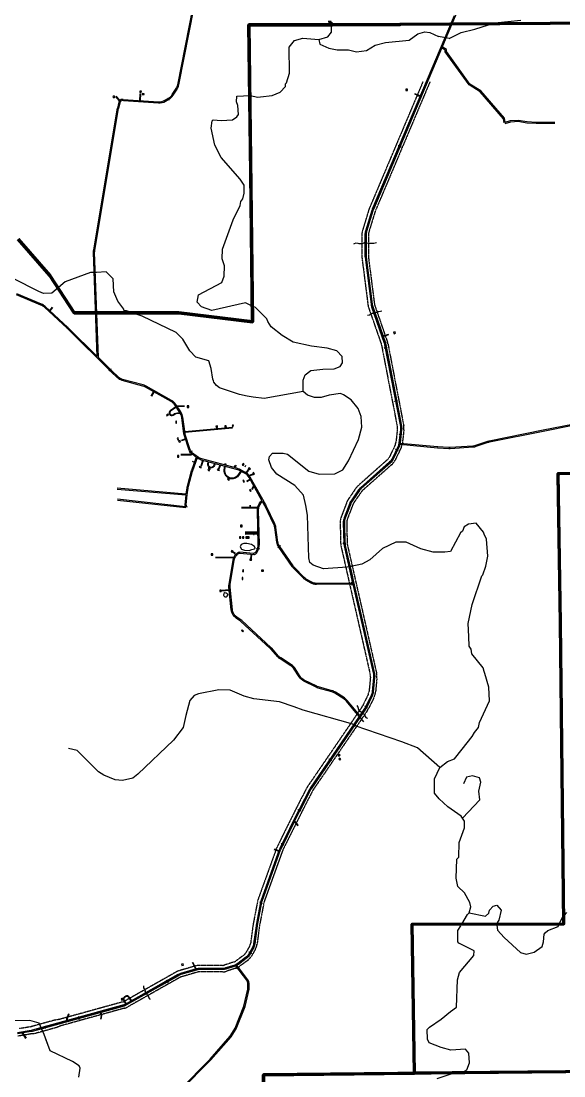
# Model space of a CAD drawing. Header units: inches. Extents: x 2666812 to 2767151, y 580083 to 705712.
# Drawn here: x 2705730 to 2715299, y 634287 to 652894 of the extents above; entities that cross this region are included whole.
import ezdxf

# ---------------------------------------------------------------- set-up
doc = ezdxf.new("R2010")
doc.units = ezdxf.units.IN
doc.header["$MEASUREMENT"] = 0
doc.linetypes.add('PHANTOM', pattern=[2.5, 1.25, -0.25, 0.25, -0.25, 0.25, -0.25])
for name, color, linetype in [('BND-MCD', 42, 'Continuous'), ('HY-SHORE', 5, 'Continuous'), ('PLD-LANDBASE', 252, 'Continuous'), ('PLD-PAR', 1, 'Continuous')]:
    doc.layers.add(name, color=color, linetype=linetype)
doc.layers.add('PLD-REMOTE-BOUNDARY', color=40, linetype='Continuous', lineweight=80)

# ---------------------------------------------------------------- blocks, each defined once
blk = doc.blocks.new('CULVERT-LONG-PT1')
for p, q in [((-12, 7), (0, 0)), ((0, 0), (-12, -7))]:
    blk.add_line(p, q)
blk = doc.blocks.new('CULVERT-LONG-PT2')
for p, q in [((12, 7), (0, 0)), ((0, 0), (12, -7))]:
    blk.add_line(p, q)
blk = doc.blocks.new('DWELLING2')
blk.add_lwpolyline([(28, -26), (28, 26), (-23, 26), (-23, -26)], close=True)
blk = doc.blocks.new('HOUSETRL')
blk.add_lwpolyline([(-34, -15), (34, -15), (34, 15), (-34, 15)], close=True)
blk = doc.blocks.new('CULVERT')
for p, q in [((-52, 7), (-41, 0)), ((-41, 0), (-52, -7)), ((-41, 0), (41, 0)), ((52, 7), (41, 0)), ((41, 0), (52, -7))]:
    blk.add_line(p, q)
blk = doc.blocks.new('BRIDGE-LONG-PT1')
for p, q in [((0, 0), (-7, 4)), ((0, -20), (-7, -24))]:
    blk.add_line(p, q)
blk.add_lwpolyline([(0, 0), (0, -20)])
blk = doc.blocks.new('BRIDGE-LONG-PT2')
for p, q in [((0, 0), (7, 4)), ((0, -20), (7, -24))]:
    blk.add_line(p, q)
blk.add_lwpolyline([(0, 0), (0, -20)])
blk = doc.blocks.new('DRWAYCULVERT')
for p, q in [((-13, 2), (-10, 0)), ((-10, 0), (-13, -2)), ((-10, 0), (10, 0)), ((13, 2), (10, 0)), ((10, 0), (13, -2))]:
    blk.add_line(p, q)

msp = doc.modelspace()

# ---------------------------------------------------------------- linework, layer by layer
at = {"layer": 'BND-MCD'}
msp.add_lwpolyline([(2713375, 652985), (2711932, 649572, 0.025712), (2711924, 649551), (2711811, 649183, 0.07443), (2711802, 649121), (2711802, 648756, 0.031636), (2711804, 648730), (2711910, 647899, 0.051891), (2711919, 647857), (2712142, 647215, -0.036016), (2712149, 647188), (2712427, 645745, -0.076237), (2712429, 645687), (2712402, 645452, -0.082708), (2712385, 645392), (2712279, 645170, -0.100629), (2712233, 645110), (2711720, 644655, 0.060266), (2711687, 644618), (2711556, 644428, 0.059842), (2711533, 644384), (2711434, 644127, 0.097731), (2711420, 644047), (2711429, 643682, 0.05001), (2711434, 643640), (2711949, 641375, -0.079964), (2711953, 641315), (2711929, 641060, -0.08947), (2711911, 640995), (2711809, 640787, -0.036773), (2711795, 640763), (2710835, 639358, 0.03108), (2710822, 639335), (2710645, 638992, 0.0039), (2710644, 638989), (2710299, 638293, 0.028347), (2710290, 638271), (2709970, 637384, 0.039537), (2709961, 637352), (2709884, 636945, 0.014195), (2709882, 636933), (2709840, 636617, -0.097291), (2709817, 636547), (2709746, 636424, -0.103798), (2709694, 636366), (2709555, 636262, -0.081529), (2709500, 636234), (2709337, 636181, -0.078254), (2709279, 636172), (2708880, 636172, 0.070802), (2708822, 636164), (2708543, 636083, 0.058071), (2708498, 636064), (2707585, 635548, -0.061322), (2707542, 635530), (2705996, 635102)], format="xyb", dxfattribs=at)
for points in [[(2706135, 635017), (2706047, 635218), (2705887, 635265), (2705562, 635261)], [(2706748, 634266), (2706772, 634425), (2706755, 634466), (2706637, 634540), (2706244, 634727), (2706189, 634872), (2706135, 635017)]]:
    msp.add_lwpolyline(points, dxfattribs=at)
at = {"layer": 'HY-SHORE'}
for p, q in [((2714080, 652866), (2714538, 652913)), ((2711178, 652874), (2711178, 652899)), ((2711203, 652849), (2711178, 652874)), ((2711205, 652699), (2711203, 652849)), ((2713490, 652692), (2713731, 652753)), ((2713731, 652753), (2714080, 652866)), ((2710458, 652432), (2710548, 652550)), ((2710548, 652550), (2710698, 652594)), ((2710698, 652594), (2710981, 652572)), ((2710981, 652572), (2711139, 652615)), ((2710981, 652572), (2710999, 652489)), ((2711139, 652615), (2711205, 652699)), ((2712157, 652519), (2712574, 652557)), ((2712574, 652557), (2712722, 652667)), ((2712722, 652667), (2712847, 652702)), ((2712847, 652702), (2712936, 652694)), ((2712936, 652694), (2713090, 652620)), ((2713275, 652588), (2713090, 652620)), ((2713275, 652588), (2713490, 652692)), ((2710463, 651974), (2710458, 652432)), ((2710999, 652489), (2711158, 652415)), ((2711158, 652415), (2711300, 652384)), ((2711300, 652384), (2711500, 652386)), ((2711500, 652386), (2711642, 652354)), ((2711642, 652354), (2711817, 652373)), ((2711817, 652373), (2711974, 652467)), ((2711974, 652467), (2712157, 652519)), ((2710390, 651790), (2710407, 651807)), ((2710407, 651807), (2710463, 651974)), ((2710159, 651579), (2710300, 651639)), ((2710300, 651639), (2710391, 651740)), ((2710391, 651740), (2710390, 651790)), ((2709527, 651472), (2709535, 651571)), ((2709553, 651405), (2709527, 651472)), ((2709535, 651571), (2709768, 651583)), ((2709768, 651583), (2709902, 651551)), ((2709902, 651551), (2709950, 651556)), ((2709950, 651556), (2710159, 651579)), ((2709531, 651205), (2709563, 651247)), ((2709563, 651247), (2709553, 651405)), ((2709083, 651008), (2709098, 651133)), ((2709098, 651133), (2709114, 651150)), ((2709114, 651150), (2709256, 651143)), ((2709256, 651143), (2709456, 651154)), ((2709456, 651154), (2709531, 651205)), ((2709144, 650708), (2709083, 651008)), ((2709255, 650485), (2709144, 650708)), ((2709593, 650105), (2709255, 650485)), ((2709661, 649998), (2709593, 650105)), ((2709662, 649856), (2709661, 649998)), ((2709606, 649714), (2709639, 649756)), ((2709639, 649756), (2709662, 649856)), ((2709468, 649387), (2709590, 649639)), ((2709590, 649639), (2709606, 649714)), ((2709282, 648868), (2709468, 649387)), ((2709276, 648701), (2709282, 648868)), ((2709319, 648577), (2709276, 648701)), ((2706954, 648458), (2706505, 648294)), ((2707060, 648462), (2706954, 648458)), ((2707228, 648469), (2707060, 648462)), ((2707355, 648346), (2707228, 648469)), ((2709313, 648394), (2709319, 648577)), ((2706041, 648122), (2705588, 648351)), ((2706505, 648294), (2706274, 648092)), ((2707366, 648121), (2707355, 648346)), ((2708858, 648063), (2709272, 648285)), ((2709272, 648285), (2709313, 648394)), ((2706124, 648090), (2706041, 648122)), ((2706274, 648092), (2706124, 648090)), ((2707434, 647955), (2707366, 648121)), ((2707544, 647815), (2707434, 647955)), ((2708834, 647938), (2708858, 648063)), ((2708910, 647856), (2708834, 647938)), ((2709685, 647923), (2709095, 647791)), ((2709756, 647890), (2709685, 647923)), ((2709861, 647842), (2709756, 647890)), ((2707545, 647781), (2707544, 647815)), ((2707586, 647782), (2707545, 647781)), ((2707862, 647686), (2707586, 647782)), ((2709095, 647791), (2708910, 647856)), ((2710004, 647701), (2709861, 647842)), ((2710063, 647644), (2710004, 647701)), ((2708465, 647400), (2707862, 647686)), ((2710080, 647594), (2710063, 647644)), ((2710140, 647503), (2710080, 647594)), ((2708583, 647286), (2708465, 647400)), ((2710333, 647347), (2710140, 647503)), ((2710526, 647233), (2710333, 647347)), ((2708703, 647079), (2708583, 647286)), ((2710852, 647161), (2710526, 647233)), ((2711128, 647123), (2710852, 647161)), ((2708812, 646963), (2708703, 647079)), ((2709038, 646899), (2708812, 646963)), ((2711295, 647075), (2711128, 647123)), ((2711388, 646976), (2711295, 647075)), ((2711397, 646868), (2711388, 646976)), ((2709081, 646766), (2709038, 646899)), ((2711249, 646758), (2711356, 646801)), ((2711356, 646801), (2711397, 646868)), ((2709108, 646575), (2709081, 646766)), ((2710701, 646560), (2710741, 646652)), ((2710741, 646652), (2710840, 646728)), ((2710840, 646728), (2711048, 646756)), ((2711048, 646756), (2711249, 646758)), ((2709125, 646550), (2709108, 646575)), ((2709126, 646525), (2709125, 646550)), ((2709176, 646467), (2709126, 646525)), ((2709227, 646426), (2709176, 646467)), ((2709578, 646305), (2709227, 646426)), ((2710703, 646360), (2710701, 646560)), ((2709716, 646278), (2709578, 646305)), ((2709820, 646258), (2709716, 646278)), ((2710013, 646235), (2709820, 646258)), ((2710703, 646360), (2710013, 646235)), ((2710779, 646294), (2710703, 646360)), ((2710904, 646254), (2710779, 646294)), ((2711021, 646255), (2710904, 646254)), ((2711162, 646298), (2711021, 646255)), ((2711362, 646326), (2711162, 646298)), ((2711412, 646301), (2711362, 646326)), ((2711547, 646211), (2711412, 646301)), ((2711674, 646062), (2711547, 646211)), ((2711725, 645921), (2711674, 646062)), ((2711735, 645730), (2711725, 645921)), ((2711680, 645513), (2711735, 645730)), ((2711501, 645135), (2711680, 645513)), ((2710100, 645152), (2710108, 645211)), ((2710143, 645020), (2710100, 645152)), ((2710108, 645211), (2710165, 645270)), ((2710165, 645270), (2710349, 645272)), ((2710349, 645272), (2710424, 645256)), ((2710424, 645256), (2710803, 644952)), ((2711402, 644976), (2711501, 645135)), ((2710236, 644904), (2710143, 645020)), ((2710803, 644952), (2710987, 644904)), ((2710987, 644904), (2711262, 644907)), ((2711262, 644907), (2711402, 644976)), ((2710556, 644699), (2710236, 644904)), ((2710707, 644534), (2710556, 644699)), ((2710751, 644351), (2710707, 644534)), ((2710778, 644176), (2710751, 644351)), ((2710804, 643427), (2710778, 644176)), ((2713617, 644017), (2713543, 643974)), ((2713750, 644035), (2713617, 644017)), ((2713885, 643878), (2713750, 644035)), ((2713477, 643865), (2713298, 643538)), ((2713510, 643899), (2713477, 643865)), ((2713543, 643974), (2713510, 643899)), ((2713894, 643845), (2713885, 643878)), ((2713937, 643754), (2713894, 643845)), ((2712334, 643703), (2712102, 643592)), ((2712518, 643705), (2712334, 643703)), ((2712778, 643583), (2712518, 643705)), ((2713957, 643454), (2713937, 643754)), ((2710821, 643343), (2710804, 643427)), ((2712102, 643592), (2711879, 643389)), ((2712995, 643527), (2712778, 643583)), ((2713200, 643528), (2712995, 643527)), ((2713298, 643538), (2713200, 643528)), ((2713926, 643279), (2713957, 643454)), ((2710880, 643294), (2710821, 643343)), ((2711064, 643229), (2710880, 643294)), ((2711481, 643260), (2711064, 643229)), ((2711509, 643265), (2711481, 643260)), ((2711542, 643272), (2711529, 643269)), ((2711739, 643312), (2711542, 643272)), ((2711879, 643389), (2711739, 643312)), ((2713870, 643128), (2713926, 643279)), ((2713685, 642601), (2713853, 643111)), ((2713853, 643111), (2713870, 643128)), ((2713614, 642266), (2713685, 642601)), ((2713622, 642038), (2713614, 642266)), ((2713627, 641866), (2713622, 642038)), ((2713662, 641817), (2713627, 641866)), ((2713679, 641734), (2713662, 641817)), ((2713874, 641486), (2713679, 641734)), ((2713891, 641420), (2713874, 641486)), ((2713908, 641387), (2713891, 641420)), ((2713978, 641146), (2713908, 641387)), ((2708856, 641029), (2708781, 640995)), ((2709214, 641100), (2708856, 641029)), ((2709414, 641094), (2709214, 641100)), ((2709665, 640988), (2709414, 641094)), ((2713989, 640904), (2713978, 641146)), ((2708707, 640910), (2708635, 640643)), ((2708781, 640995), (2708707, 640910)), ((2709832, 640940), (2709665, 640988)), ((2710283, 640887), (2709832, 640940)), ((2710544, 640796), (2710283, 640887)), ((2713811, 640519), (2713989, 640904)), ((2708635, 640643), (2708587, 640434)), ((2710701, 640741), (2710544, 640796)), ((2711580, 640492), (2710701, 640741)), ((2712442, 640178), (2711621, 640465)), ((2713795, 640435), (2713811, 640519)), ((2708587, 640434), (2708415, 640207)), ((2713508, 640048), (2713681, 640275)), ((2713681, 640275), (2713722, 640342)), ((2713722, 640342), (2713795, 640435)), ((2708415, 640207), (2707789, 639608)), ((2712718, 640073), (2712442, 640178)), ((2713114, 639728), (2712718, 640073)), ((2706717, 640029), (2706566, 640060)), ((2707096, 639650), (2706717, 640029)), ((2713368, 639880), (2713508, 640048)), ((2713016, 639526), (2713114, 639728)), ((2713114, 639728), (2713245, 639836)), ((2713245, 639836), (2713368, 639880)), ((2707189, 639593), (2707096, 639650)), ((2707390, 639512), (2707189, 639593)), ((2707515, 639497), (2707390, 639512)), ((2707698, 639541), (2707515, 639497)), ((2707789, 639608), (2707698, 639541)), ((2713019, 639277), (2713016, 639526)), ((2713582, 639558), (2713528, 639438)), ((2713690, 639578), (2713582, 639558)), ((2713811, 639544), (2713690, 639578)), ((2713835, 639468), (2713811, 639544)), ((2713802, 639307), (2713835, 639468)), ((2713100, 639175), (2713019, 639277)), ((2713254, 639035), (2713100, 639175)), ((2713510, 638835), (2713819, 639157)), ((2713819, 639157), (2713802, 639307)), ((2713489, 638866), (2713254, 639035)), ((2713510, 638835), (2713489, 638866)), ((2713548, 638778), (2713510, 638835)), ((2713550, 638661), (2713548, 638778)), ((2713453, 638402), (2713550, 638661)), ((2713448, 638143), (2713453, 638402)), ((2713402, 637776), (2713414, 638109)), ((2713414, 638109), (2713448, 638143)), ((2713430, 637626), (2713402, 637776)), ((2713547, 637519), (2713430, 637626)), ((2713641, 637346), (2713547, 637519)), ((2713659, 637271), (2713641, 637346)), ((2713985, 637208), (2714050, 637284)), ((2714050, 637284), (2714117, 637301)), ((2714117, 637301), (2714193, 637211)), ((2713500, 636965), (2713602, 637137)), ((2713602, 637137), (2713627, 637162)), ((2713627, 637162), (2713659, 637271)), ((2713627, 637162), (2713919, 637107)), ((2713919, 637107), (2713977, 637158)), ((2713977, 637158), (2713985, 637208)), ((2714193, 637211), (2714154, 637035)), ((2715270, 637074), (2715353, 637167)), ((2715270, 637074), (2715294, 637101)), ((2713430, 636851), (2713481, 636932)), ((2714154, 637035), (2714113, 636968)), ((2714113, 636968), (2714113, 636967)), ((2714116, 636949), (2714131, 636860)), ((2715015, 636854), (2715197, 636923)), ((2715015, 636854), (2715197, 636923)), ((2715197, 636923), (2715270, 637074)), ((2715197, 636923), (2715223, 636976)), ((2715220, 636970), (2715223, 636976)), ((2715223, 636976), (2715270, 637074)), ((2713432, 636651), (2713430, 636851)), ((2714131, 636860), (2714249, 636728)), ((2714249, 636728), (2714536, 636465)), ((2714249, 636728), (2714536, 636465)), ((2714942, 636653), (2714949, 636786)), ((2714942, 636653), (2714949, 636786)), ((2714949, 636786), (2714972, 636810)), ((2714949, 636786), (2714972, 636810)), ((2714972, 636810), (2715015, 636854)), ((2714972, 636810), (2715015, 636854)), ((2713450, 636626), (2713432, 636651)), ((2713719, 636496), (2713450, 636626)), ((2714778, 636468), (2714918, 636570)), ((2714778, 636468), (2714918, 636570)), ((2714918, 636570), (2714942, 636653)), ((2714918, 636570), (2714942, 636653)), ((2713457, 636109), (2713712, 636413)), ((2713712, 636413), (2713719, 636496)), ((2714536, 636465), (2714637, 636433)), ((2714536, 636465), (2714637, 636433)), ((2714637, 636433), (2714778, 636468)), ((2714637, 636433), (2714778, 636468)), ((2713405, 635500), (2713424, 635984)), ((2713424, 635984), (2713457, 636109)), ((2713138, 635290), (2713298, 635425)), ((2713298, 635425), (2713405, 635500)), ((2705887, 635265), (2705562, 635261)), ((2706047, 635218), (2705887, 635265)), ((2712931, 635146), (2713138, 635290)), ((2706083, 635137), (2706047, 635218)), ((2706135, 635017), (2706091, 635118)), ((2712890, 635104), (2712931, 635146)), ((2712892, 634937), (2712890, 635104)), ((2706243, 634727), (2706135, 635017)), ((2712926, 634870), (2712892, 634937)), ((2713136, 634790), (2712926, 634870)), ((2706637, 634540), (2706243, 634727)), ((2713306, 634742), (2713136, 634790)), ((2713566, 634760), (2713306, 634742)), ((2713625, 634686), (2713566, 634760)), ((2713636, 634520), (2713625, 634686)), ((2706755, 634466), (2706637, 634540)), ((2713587, 634394), (2713636, 634520)), ((2706749, 634266), (2706772, 634425)), ((2706772, 634425), (2706755, 634466)), ((2713067, 634239), (2713311, 634324)), ((2713311, 634324), (2713546, 634369)), ((2713546, 634369), (2713587, 634394))]:
    msp.add_line(p, q, dxfattribs=at)
for points in [[(2711777, 648980), (2711757, 648970), (2711744, 648962), (2711718, 648963), (2711689, 648965), (2711672, 648970), (2711632, 648976), (2711602, 648963), (2711593, 648958)], [(2711827, 648979), (2711845, 648984), (2711857, 648979), (2711902, 648975), (2711946, 648976), (2711993, 648989)], [(2711936, 647738), (2711917, 647737), (2711899, 647730), (2711877, 647710), (2711870, 647708), (2711837, 647703)], [(2711978, 647753), (2711985, 647754), (2711999, 647760), (2712021, 647770), (2712039, 647774), (2712069, 647778), (2712087, 647785)], [(2709847, 643624), (2709794, 643660), (2709709, 643677), (2709656, 643677), (2709611, 643660), (2709590, 643617), (2709615, 643578), (2709669, 643561), (2709750, 643554), (2709799, 643575), (2709843, 643583), (2709856, 643595), (2709847, 643624)], [(2709361, 642793), (2709348, 642803), (2709323, 642809), (2709303, 642799), (2709301, 642766), (2709305, 642754), (2709322, 642740), (2709349, 642740), (2709366, 642750), (2709374, 642765), (2709372, 642779), (2709361, 642793)], [(2711725, 640702), (2711706, 640713), (2711696, 640720), (2711691, 640728), (2711682, 640743), (2711678, 640758), (2711676, 640768), (2711668, 640801), (2711653, 640820)], [(2711766, 640672), (2711777, 640665), (2711790, 640647), (2711791, 640640), (2711796, 640625), (2711806, 640609), (2711818, 640601), (2711837, 640595)]]:
    msp.add_lwpolyline(points, dxfattribs=at)
at = {"layer": 'PLD-LANDBASE'}
for p, q in [((2711776, 648988), (2711782, 648985)), ((2711782, 648975), (2711776, 648972)), ((2711828, 648988), (2711822, 648985)), ((2711822, 648975), (2711828, 648972)), ((2711929, 647746), (2711936, 647745)), ((2711939, 647735), (2711935, 647730)), ((2711979, 647763), (2711975, 647758)), ((2711978, 647748), (2711984, 647747)), ((2708745, 645130), (2708793, 645107)), ((2711477, 643409), (2711551, 643084)), ((2711496, 643413), (2711570, 643088)), ((2711771, 640530), (2711686, 640643)), ((2711581, 640486), (2711574, 640486)), ((2711583, 640500), (2711586, 640494)), ((2711614, 640463), (2711617, 640457)), ((2711627, 640471), (2711620, 640472)), ((2707578, 635555), (2707539, 635616)), ((2707587, 635560), (2707548, 635622)), ((2707557, 635686), (2707568, 635693)), ((2707562, 635678), (2707573, 635684)), ((2707627, 635670), (2707665, 635604)), ((2707636, 635675), (2707674, 635609)), ((2706056, 635129), (2706152, 635156)), ((2706061, 635110), (2706157, 635136))]:
    msp.add_line(p, q, dxfattribs=at)
for points in [[(2714745, 654865), (2714375, 654353, 0.025278), (2714311, 654259), (2714182, 654085, -0.049387), (2714162, 654051), (2713407, 653022, 0.058289), (2713384, 652982), (2711941, 649568, 0.025712), (2711934, 649549), (2711821, 649180, 0.07443), (2711812, 649121), (2711812, 648756, 0.031636), (2711814, 648731), (2711919, 647900, 0.051891), (2711929, 647860), (2712152, 647218, -0.036016), (2712159, 647190), (2712436, 645747, -0.076237), (2712439, 645686), (2712412, 645451, -0.000142), (2712412, 645451, -0.000142)], [(2707530, 651513), (2708153, 651471, 0.147072), (2708265, 651497), (2708326, 651532, 0.121016), (2708395, 651597), (2708463, 651703, 0.093876), (2708491, 651772), (2708765, 653143, 0.068903)], [(2707535, 651492), (2708151, 651451, 0.147072), (2708275, 651480), (2708336, 651514, 0.121016), (2708412, 651587), (2708480, 651692, 0.093876), (2708511, 651768), (2708784, 653139, 0.068903)], [(2713366, 652989), (2711922, 649576, 0.025712), (2711915, 649554), (2711802, 649186, 0.07443), (2711792, 649121), (2711792, 648756, 0.031636), (2711794, 648728), (2711900, 647898, 0.051891), (2711910, 647853), (2712133, 647211, -0.036016), (2712139, 647186), (2712417, 645743, -0.076237), (2712419, 645688), (2712392, 645453, -0.082708), (2712376, 645396), (2712270, 645175, -0.100629), (2712227, 645117), (2711714, 644663, 0.060266), (2711679, 644623), (2711548, 644434, 0.059842), (2711523, 644388), (2711425, 644131, 0.097731), (2711410, 644047), (2711419, 643681, 0.05001), (2711424, 643638), (2711574, 642980)], [(2707530, 651513), (2707511, 651512, 0.340627), (2707454, 651466), (2707428, 651356)], [(2707535, 651492), (2707519, 651492, 0.337956), (2707472, 651453), (2707448, 651352)], [(2707072, 646977), (2707007, 648819, -0.050374), (2707010, 648859), (2707428, 651356)], [(2707093, 646957), (2707027, 648819, -0.050374), (2707030, 648855), (2707448, 651352)], [(2707072, 646977), (2706561, 647485, 0.009047), (2706555, 647490), (2706153, 647861, 0.08853), (2706088, 647902), (2705655, 648081, 0.021086)], [(2708816, 645202), (2708762, 645240, -0.159845), (2708688, 645340), (2708610, 645578, -0.04727), (2708601, 645615), (2708563, 645902, 0.116694), (2708531, 645989), (2708440, 646122, 0.116036), (2708373, 646184), (2707925, 646437, 0.062499), (2707879, 646456), (2707512, 646555, -0.123654), (2707427, 646603), (2707314, 646710, -0.006242), (2707310, 646713), (2706547, 647471, 0.009047), (2706541, 647476), (2706140, 647846, 0.08853), (2706081, 647884), (2705648, 648063, 0.021086)], [(2711574, 642980), (2710937, 642975, -0.137451), (2710844, 643000), (2710758, 643051, -0.064363), (2710722, 643080), (2710543, 643262, -0.043325), (2710524, 643286), (2710289, 643627, -0.114924), (2710259, 643703), (2710221, 643962, 0.073844), (2710203, 644024), (2710052, 644345, 0.01873), (2710045, 644359), (2709767, 644851, 0.14685), (2709675, 644939), (2709578, 644989, 0.05327), (2709534, 645005), (2708914, 645171, -0.089552), (2708856, 645198), (2708774, 645256, -0.159845), (2708707, 645346), (2708629, 645584, -0.04727), (2708621, 645617), (2708583, 645905, 0.116694), (2708547, 646000), (2708457, 646133, 0.116036), (2708383, 646202), (2707935, 646455, 0.062499), (2707884, 646475), (2707518, 646574, -0.123654), (2707441, 646617), (2707328, 646724, -0.006242), (2707324, 646728), (2707093, 646957)], [(2708461, 646092), (2708360, 646020, 0.380301), (2708346, 645962), (2708348, 645958, 0.434397), (2708412, 645942), (2708439, 645959, -0.130272), (2708488, 645975), (2708538, 645978)], [(2708467, 646084), (2708366, 646012, 0.380301), (2708355, 645967), (2708357, 645963, 0.434397), (2708407, 645950), (2708436, 645969, -0.130272), (2708485, 645985), (2708532, 645987)], [(2712408, 645431), (2713070, 645368, 0.008824), (2713078, 645367), (2713269, 645356, 0.03092), (2713296, 645356), (2713698, 645382, 0.065605), (2713755, 645393), (2713964, 645464, -0.031609), (2713986, 645470), (2714935, 645661)], [(2712412, 645451), (2713072, 645388, 0.008824), (2713079, 645387), (2713270, 645376, 0.03092), (2713295, 645376), (2713697, 645402, 0.065605), (2713748, 645412), (2713957, 645483, -0.031609), (2713982, 645489), (2714935, 645682)], [(2714935, 645682), (2715451, 645786, -0.145175), (2715564, 645776), (2715604, 645760, -0.152457), (2715697, 645685), (2715790, 645546)], [(2714935, 645661), (2715455, 645767, -0.145175), (2715557, 645758), (2715597, 645742, -0.152457), (2715680, 645674), (2715772, 645538)], [(2712408, 645431, -0.057369), (2712394, 645388), (2712288, 645166, -0.100629), (2712240, 645102), (2711727, 644648, 0.060266), (2711695, 644612), (2711564, 644423, 0.059842), (2711542, 644380), (2711444, 644124, 0.097731), (2711430, 644047), (2711439, 643682, 0.05001), (2711444, 643642), (2711959, 641377, -0.079964), (2711963, 641314), (2711939, 641059, -0.08947), (2711920, 640991), (2711818, 640782, -0.036773), (2711804, 640757), (2710843, 639352, 0.03108), (2710831, 639331), (2710654, 638987, 0.0039), (2710653, 638984), (2710308, 638288, 0.028347), (2710299, 638267), (2709980, 637381, 0.039537), (2709971, 637351), (2709894, 636943, 0.014195), (2709892, 636932), (2709850, 636615, -0.097291), (2709825, 636542), (2709755, 636419, -0.103798), (2709700, 636358), (2709561, 636254, -0.081529), (2709503, 636224), (2709340, 636172, -0.078254), (2709279, 636162), (2708880, 636162, 0.070802), (2708824, 636154), (2708546, 636073, 0.058071), (2708503, 636055), (2707590, 635539, -0.061322), (2707545, 635520), (2705928, 635073, -0.025427), (2705908, 635069), (2705667, 635028, -0.079683)], [(2708738, 645261), (2708727, 645252, -0.17362), (2708720, 645249), (2708548, 645249)], [(2708745, 645254), (2708733, 645244, -0.17362), (2708720, 645239), (2708548, 645239)], [(2708816, 645202), (2708733, 644966, 0.017597), (2708729, 644952), (2708656, 644686, 0.036686), (2708650, 644658), (2708637, 644550)], [(2708833, 645190), (2708752, 644960, 0.017597), (2708748, 644946), (2708675, 644683, 0.036686), (2708669, 644654), (2708655, 644538)], [(2709977, 644439), (2709749, 644841, 0.14685), (2709666, 644921), (2709569, 644971, 0.05327), (2709529, 644986), (2708908, 645151, -0.089552), (2708844, 645182), (2708833, 645190)], [(2709150, 645087), (2709140, 645055, -0.954414), (2709023, 645081), (2709026, 645120)], [(2709140, 645090), (2709130, 645058, -0.959862), (2709033, 645079), (2709036, 645117)], [(2709608, 644951), (2709574, 644894, -0.764645), (2709312, 644951), (2709315, 645043)], [(2709599, 644956), (2709565, 644899, -0.764369), (2709322, 644951), (2709325, 645040)], [(2711689, 640625), (2711465, 640897, 0.077947), (2711419, 640938), (2711263, 641038, 0.076368), (2711208, 641063), (2710969, 641128, -0.049587), (2710932, 641142), (2710712, 641253, -0.135275), (2710633, 641324), (2710546, 641461, 0.107983), (2710486, 641521), (2710298, 641642, -0.069222), (2710256, 641678), (2710133, 641818, 0.02633), (2710118, 641833), (2709606, 642304, 0.03893), (2709581, 642323), (2709524, 642362, -0.22374), (2709436, 642508), (2709394, 642909, -0.067205), (2709396, 642962), (2709467, 643385, -0.147041), (2709518, 643488), (2709543, 643515, -0.233649), (2709584, 643530), (2709821, 643507, 0.280246), (2709868, 643530), (2709879, 643546, 0.151161), (2709911, 643660), (2709896, 644269, -0.197826), (2709950, 644411), (2709977, 644439)], [(2711701, 640642), (2711480, 640910, 0.077947), (2711429, 640955), (2711274, 641055, 0.076368), (2711213, 641082), (2710974, 641148, -0.049587), (2710941, 641160), (2710721, 641270, -0.135275), (2710650, 641334), (2710563, 641472, 0.107983), (2710496, 641538), (2710308, 641659, -0.069222), (2710271, 641692), (2710148, 641831, 0.02633), (2710132, 641847), (2709619, 642319, 0.03893), (2709593, 642340), (2709535, 642378, -0.22374), (2709455, 642510), (2709414, 642911, -0.067205), (2709416, 642959), (2709486, 643381, -0.147041), (2709532, 643474), (2709550, 643494, -0.233649), (2709592, 643510), (2709832, 643486, 0.280246), (2709878, 643509), (2709896, 643535, 0.151161), (2709931, 643661), (2709916, 644269, -0.197826), (2709965, 644397), (2709987, 644421)], [(2711579, 642960), (2710937, 642955, -0.137451), (2710833, 642983), (2710748, 643034, -0.064363), (2710708, 643066), (2710529, 643248, -0.043325), (2710507, 643274), (2710272, 643616, -0.114924), (2710239, 643700), (2710202, 643959, 0.073844), (2710185, 644016), (2710034, 644336, 0.01873), (2710027, 644349), (2709987, 644421)], [(2711579, 642960), (2711940, 641373, -0.079964), (2711943, 641316), (2711919, 641061, -0.08947), (2711902, 641000), (2711800, 640791, -0.036773), (2711787, 640768), (2711701, 640642)], [(2711689, 640625), (2710827, 639363, 0.03108), (2710813, 639340), (2710636, 638996, 0.0039), (2710635, 638993), (2710290, 638297, 0.028347), (2710280, 638274), (2709961, 637388, 0.039537), (2709952, 637354), (2709874, 636947, 0.014195), (2709872, 636935), (2709830, 636618, -0.097291), (2709808, 636552), (2709738, 636429, -0.103798), (2709689, 636374), (2709549, 636270, -0.081529), (2709497, 636243), (2709334, 636191, -0.078254), (2709279, 636182), (2708880, 636182, 0.070802), (2708819, 636173), (2708540, 636092, 0.058071), (2708493, 636073), (2707580, 635556, -0.061322), (2707540, 635540), (2705923, 635092, -0.025427), (2705905, 635088), (2705664, 635048, -0.079683)], [(2708529, 634044), (2709064, 634583), (2709417, 634986), (2709506, 635127), (2709659, 635519), (2709730, 635818), (2709729, 635915, 0.159444), (2709709, 635974), (2709517, 636229)], [(2708542, 634030), (2709078, 634570), (2709433, 634974), (2709523, 635118), (2709678, 635514), (2709750, 635816), (2709749, 635921, 0.159444), (2709729, 635980), (2709535, 636238)], [(2706543, 635264), (2706537, 635281, -0.175215), (2706537, 635301), (2706571, 635388)], [(2706552, 635266), (2706547, 635281, -0.175215), (2706548, 635301), (2706580, 635385)], [(2707126, 635404), (2707138, 635366, -0.120845), (2707139, 635352), (2707128, 635289)], [(2707136, 635407), (2707148, 635367, -0.120845), (2707149, 635353), (2707138, 635287)]]:
    msp.add_lwpolyline(points, format="xyb", dxfattribs=at)
for points in [[(2714248, 651101), (2714234, 651171), (2713822, 651646), (2713628, 651769), (2713208, 652351), (2713207, 652382), (2713147, 652421)], [(2714266, 651110), (2714252, 651180), (2713835, 651661), (2713642, 651783), (2713227, 652358), (2713227, 652393), (2713155, 652440)], [(2707823, 651493), (2707830, 651609)], [(2707833, 651492), (2707840, 651608)], [(2712768, 651575), (2712674, 651612)], [(2707466, 651490), (2707400, 651563)], [(2707473, 651497), (2707407, 651570)], [(2708317, 651530), (2708332, 651507)], [(2712764, 651565), (2712670, 651603)], [(2712727, 651577), (2712738, 651573), (2712734, 651591), (2712743, 651587)], [(2714264, 651089), (2714364, 651118), (2714494, 651126), (2714648, 651102), (2714810, 651092), (2715141, 651093)], [(2714266, 651110), (2714361, 651138), (2714495, 651146), (2714650, 651121), (2714811, 651112), (2715141, 651113)], [(2711822, 648975), (2711822, 648985), (2711782, 648985), (2711782, 648975), (2711822, 648975)], [(2706234, 647787), (2706283, 647849)], [(2706241, 647780), (2706291, 647842)], [(2711936, 647745), (2711939, 647735), (2711978, 647748), (2711975, 647758), (2711936, 647745)], [(2712109, 647340), (2712212, 647374)], [(2712111, 647329), (2712215, 647364)], [(2708065, 646358), (2708019, 646277)], [(2708074, 646353), (2708027, 646272)], [(2708476, 646105), (2708612, 646110)], [(2708483, 646095), (2708612, 646100)], [(2708616, 645654), (2709459, 645729)], [(2708617, 645645), (2709460, 645719)], [(2708628, 645523), (2708553, 645498)], [(2708631, 645513), (2708556, 645489)], [(2708929, 645146), (2708896, 645041)], [(2708939, 645143), (2708905, 645038)], [(2709323, 645062), (2709333, 645095)], [(2709235, 645064), (2709210, 644993)], [(2709245, 645062), (2709219, 644989)], [(2709332, 645059), (2709343, 645092)], [(2709482, 645019), (2709518, 645063)], [(2709492, 645017), (2709526, 645057)], [(2709687, 645054), (2709673, 645026)], [(2709674, 645045), (2709686, 645037)], [(2709697, 644926), (2709740, 644982)], [(2709705, 644921), (2709748, 644975)], [(2709766, 644811), (2709705, 644778)], [(2709771, 644802), (2709709, 644769)], [(2709747, 644880), (2709815, 644906)], [(2709753, 644872), (2709819, 644897)], [(2708635, 644531), (2707422, 644634)], [(2708637, 644550), (2707423, 644654)], [(2708655, 644538), (2708634, 644365), (2708653, 644317)], [(2709829, 644700), (2709794, 644631)], [(2709835, 644690), (2709803, 644627)], [(2708637, 644305), (2707430, 644440)], [(2708629, 644325), (2707432, 644460)], [(2708635, 644531), (2708614, 644362), (2708629, 644325)], [(2709766, 644311), (2709767, 644357)], [(2709776, 644311), (2709777, 644357)], [(2709766, 644311), (2709614, 644311)], [(2709897, 644301), (2709614, 644301)], [(2709899, 644311), (2709776, 644311)], [(2709905, 643885), (2709680, 643881)], [(2709906, 643875), (2709680, 643871)], [(2709906, 643853), (2709681, 643849)], [(2709906, 643843), (2709681, 643839)], [(2709823, 643885), (2709836, 643885), (2709825, 643872), (2709837, 643872)], [(2709824, 643853), (2709836, 643853), (2709825, 643840), (2709837, 643840)], [(2709156, 643439), (2709486, 643443)], [(2709156, 643429), (2709481, 643433)], [(2709501, 643499), (2709465, 643525)], [(2709508, 643507), (2709470, 643533)], [(2709785, 643491), (2709776, 643416)], [(2709795, 643490), (2709786, 643414)], [(2709399, 642859), (2709270, 642849)], [(2709400, 642849), (2709270, 642839)], [(2711620, 640472), (2711614, 640463), (2711581, 640486), (2711586, 640494), (2711620, 640472)], [(2710547, 638771), (2710607, 638699)], [(2710552, 638781), (2710615, 638706)], [(2710272, 638250), (2710194, 638275)], [(2710275, 638259), (2710198, 638285)], [(2708809, 636171), (2708750, 636286)], [(2708819, 636173), (2708759, 636290)], [(2707924, 635765), (2707919, 635779), (2707921, 635790), (2707915, 635806), (2707906, 635826), (2707895, 635841), (2707892, 635875)], [(2707950, 635720), (2707964, 635712), (2707975, 635683), (2707981, 635665), (2707993, 635648), (2708004, 635640)], [(2705748, 635041), (2705809, 634947)], [(2705758, 635043), (2705817, 634953)]]:
    msp.add_lwpolyline(points, dxfattribs=at)
at = {"layer": 'PLD-LANDBASE', "linetype": 'PHANTOM'}
for points in [[(2712937, 651821), (2711978, 649552, 0.025712), (2711972, 649537), (2711859, 649168, 0.07443), (2711852, 649121), (2711852, 648756, 0.031636), (2711853, 648736), (2711959, 647905, 0.051891), (2711967, 647873), (2712189, 647231, -0.036016), (2712198, 647198), (2712476, 645754, -0.076237), (2712478, 645681), (2712451, 645446, -0.082708), (2712430, 645371), (2712324, 645149, -0.100629), (2712267, 645073), (2711753, 644618, 0.060266), (2711728, 644589), (2711597, 644400, 0.059842), (2711579, 644366), (2711481, 644109, 0.097731), (2711470, 644048), (2711479, 643683, 0.05001), (2711483, 643651), (2711998, 641386, -0.079964), (2712003, 641310), (2711979, 641056, -0.08947), (2711956, 640974), (2711854, 640765, -0.036773), (2711837, 640734), (2710876, 639329, 0.03108), (2710866, 639312), (2710690, 638969, 0.0039), (2710689, 638967), (2710344, 638271, 0.028347), (2710337, 638254), (2710017, 637367, 0.039537), (2710010, 637343), (2709933, 636936, 0.014195), (2709932, 636927), (2709890, 636610, -0.097291), (2709860, 636522), (2709790, 636399, -0.103798), (2709724, 636325), (2709584, 636222, -0.081529), (2709515, 636186), (2709353, 636134, -0.078254), (2709279, 636122), (2708880, 636122, 0.070802), (2708835, 636116), (2708557, 636035, 0.058071), (2708523, 636020), (2707610, 635504, -0.061322), (2707556, 635482), (2706435, 635172), (2706349, 635138), (2705966, 635032), (2705908, 635028), (2705674, 634988, -0.079683)], [(2712812, 651821), (2711872, 649597, 0.025712), (2711862, 649571), (2711749, 649202, 0.07443), (2711737, 649121), (2711737, 648756, 0.031636), (2711739, 648721), (2711845, 647891, 0.051891), (2711858, 647835), (2712081, 647193, -0.036016), (2712085, 647176), (2712363, 645732, -0.076237), (2712364, 645695), (2712337, 645460, -0.082708), (2712326, 645420), (2712220, 645198, -0.100629), (2712190, 645159), (2711677, 644704, 0.060266), (2711633, 644655), (2711503, 644465, 0.059842), (2711472, 644407), (2711374, 644150, 0.097731), (2711355, 644045), (2711364, 643680, 0.05001), (2711371, 643626), (2711525, 642948), (2711886, 641361, -0.079964), (2711889, 641321), (2711864, 641067, -0.08947), (2711852, 641024), (2711751, 640815, -0.036773), (2711742, 640799), (2710782, 639394, 0.03108), (2710764, 639365), (2710587, 639021, 0.0039), (2710585, 639018), (2710241, 638322, 0.028347), (2710229, 638293), (2709909, 637407, 0.039537), (2709898, 637365), (2709820, 636957, 0.014195), (2709818, 636942), (2709776, 636625, -0.097291), (2709760, 636579), (2709690, 636456, -0.103798), (2709656, 636418), (2709516, 636314, -0.081529), (2709480, 636296), (2709317, 636243, -0.078254), (2709279, 636237), (2708880, 636237, 0.070802), (2708803, 636226), (2708525, 636145, 0.058071), (2708466, 636121), (2707553, 635604, -0.061322), (2707525, 635593), (2706404, 635283), (2706313, 635268), (2705906, 635155, -0.025427), (2705894, 635153), (2705701, 635120)]]:
    msp.add_lwpolyline(points, format="xyb", dxfattribs=at)
at = {"layer": 'PLD-LANDBASE'}
for centre, radius, start, end in [((2707582, 635643), 50, 120.0495, 212.0557), ((2707582, 635643), 40, 120.0495, 212.0557), ((2707593, 635649), 50, 30.1612, 120.0495), ((2707593, 635649), 40, 30.1612, 120.0495)]:
    msp.add_arc(centre, radius, start, end, dxfattribs=at)
at = {"layer": 'PLD-REMOTE-BOUNDARY'}
for points in [[(2705678, 649048), (2706238, 648404), (2706667, 647746), (2708511, 647746), (2709812, 647586), (2709779, 650207), (2709746, 652828), (2711219, 652828), (2711201, 652854), (2711174, 652875), (2711175, 652899)], [(2710048, 631662), (2710002, 634308), (2712666, 634333), (2712626, 636962), (2715296, 636970), (2715239, 642278), (2715200, 644915), (2720451, 644960), (2720451, 644960), (2720353, 652889), (2720353, 652889), (2712410, 652836), (2712410, 652828), (2709746, 652828), (2709812, 647586), (2708511, 647746), (2706667, 647746), (2706238, 648404), (2705678, 649048)]]:
    msp.add_lwpolyline(points, dxfattribs=at)
for points in [[(2715331, 634358, -0.002365), (2715330, 634358), (2712666, 634333), (2712626, 636962), (2715296, 636970), (2715239, 642278), (2715200, 644890, -0.416073), (2715225, 644915), (2720451, 644960), (2720484, 642325), (2725797, 642405), (2725837, 639265), (2725591, 639208), (2724559, 639456), (2723630, 639690), (2723178, 639765), (2723220, 637164), (2720579, 637099), (2718405, 637046), (2718400, 636848), (2717094, 636848), (2717087, 634391), (2715331, 634358)], [(2715331, 634358, -0.002365), (2715330, 634358), (2710002, 634308), (2710048, 631662), (2710069, 629409), (2714612, 629409), (2715324, 629116), (2715746, 629116), (2715746, 623844), (2720796, 623891), (2726008, 624027), (2726035, 624027), (2725837, 639265), (2725591, 639208), (2724559, 639456), (2723630, 639690), (2723178, 639765), (2723220, 637164), (2720579, 637099), (2718405, 637046), (2718400, 636848), (2717094, 636848), (2717087, 634391), (2715331, 634358)]]:
    msp.add_lwpolyline(points, format="xyb", close=True, dxfattribs=at)

# ---------------------------------------------------------------- block references
at = {"layer": 'PLD-LANDBASE'}
for name, p, xscale, yscale, zscale, rotation in [('CULVERT-LONG-PT1', (2708317, 651530), 0.5, 0.5, 0.5, 303.5925639441889), ('CULVERT-LONG-PT2', (2708332, 651507), 0.5, 0.5, 0.5, 303.5925639441889), ('CULVERT', (2712404, 650683), 0.4999999999999999, 0.4999999999999999, 0.4999999999999999, 334.9645658824287), ('CULVERT', (2712157, 647132), 0.5, 0.5, 0.5, 8.93350670050176), ('CULVERT', (2707298, 646742), 0.5, 0.5, 0.5, 41.97917129395125), ('CULVERT', (2712340, 646192), 0.5, 0.5, 0.5, 13.49136524768318), ('CULVERT', (2712419, 645603), 0.5, 0.5, 0.5, 355.180899089161), ('CULVERT', (2708721, 645295), 0.5, 0.5, 0.5, 31.7349492925174), ('CULVERT', (2712355, 645330), 0.5, 0.5, 0.5, 332.5325360468876), ('CULVERT', (2710278, 643626), 0.5, 0.5, 0.5, 32.15361360568254), ('CULVERT', (2711429, 643685), 0.5, 0.5, 0.5, 0.8859432939699173), ('CULVERT', (2709907, 643586), 0.5, 0.5, 0.5, 353.6509988030193), ('CULVERT', (2711558, 642969), 0.5, 0.5, 0.5, 281.032631548749), ('CULVERT', (2711745, 640687), 0.5, 0.5, 0.5, 322.6091488326881), ('CULVERT', (2711811, 640790), 0.5, 0.5, 0.5, 326.9141357778065), ('CULVERT', (2711179, 639861), 0.5, 0.5, 0.5, 322.7402351121912), ('CULVERT', (2710636, 638973), 0.5, 0.5, 0.5, 334.4788810491941), ('CULVERT', (2710338, 638374), 0.5, 0.5, 0.5, 333.2606043452037), ('CULVERT', (2709959, 637339), 0.5, 0.5, 0.5, 320.498337553352), ('CULVERT', (2709768, 636457), 0.5, 0.5, 0.5, 324.9507774465727), ('CULVERT', (2708305, 635952), 0.5, 0.5, 0.5, 298.1068258168492), ('CULVERT', (2707936, 635744), 0.5, 0.5, 0.5, 302.0522808566265), ('CULVERT', (2706745, 635308), 0.4999999999999999, 0.4999999999999999, 0.4999999999999999, 285.3324159169468)]:
    msp.add_blockref(name, p, dxfattribs=dict(at, xscale=xscale, yscale=yscale, zscale=zscale, rotation=rotation))
for name, p, rotation in [('BRIDGE-LONG-PT1', (2711496, 643413), 282.816435539191), ('BRIDGE-LONG-PT2', (2711570, 643088), 282.816435539191), ('DRWAYCULVERT', (2710263, 638257), 70.65736665339294), ('BRIDGE-LONG-PT1', (2706056, 635129), 15.45701962954296), ('BRIDGE-LONG-PT2', (2706152, 635156), 15.45701962954296)]:
    msp.add_blockref(name, p, dxfattribs=dict(at, rotation=rotation))
at = {"layer": 'PLD-PAR'}
for name, p, xscale, yscale, zscale, rotation in [('DWELLING2', (2707836, 651646), 0.5000000000284649, 0.5000000000284649, 0.5000000000284649, 355.5345600670284), ('HOUSETRL', (2707884, 651607), 0.4999999998186676, 0.4999999998186676, 0.4999999998186676, 355.7657407749253), ('DWELLING2', (2707367, 651557), 0.5000000000918123, 0.5000000000918123, 0.5000000000918123, 36.39009738520218), ('DWELLING2', (2712315, 647395), 0.5, 0.5, 0.5, 108.4985794246749), ('HOUSETRL', (2708313, 645943), 0.5, 0.5, 0.5, 31.04941374581574), ('HOUSETRL', (2708464, 645818), 0.5, 0.5, 0.5, 270), ('DWELLING2', (2709178, 645739), 0.5, 0.5, 0.5, 4.05640378707955), ('DWELLING2', (2709335, 645741), 0.5, 0.5, 0.5, 5.040513264091169), ('HOUSETRL', (2709464, 645755), 0.5, 0.5, 0.5, 68.19117415162616), ('HOUSETRL', (2708495, 645523), 0.5, 0.5, 0.5, 283.7658197163407), ('DWELLING2', (2708524, 645483), 0.5, 0.5, 0.5, 288.1668551266227), ('HOUSETRL', (2708889, 645026), 0.5, 0.5, 0.5, 340.3609780513119), ('DWELLING2', (2709039, 644978), 0.5, 0.5, 0.5, 340.3609780513119), ('HOUSETRL', (2709050, 645003), 0.5, 0.5, 0.5, 340.3609780513119), ('HOUSETRL', (2709207, 644977), 0.5, 0.5, 0.5, 340.3609780513119), ('HOUSETRL', (2709645, 645074), 0.5, 0.5, 0.5, 58.56024319423862), ('HOUSETRL', (2709754, 644998), 0.5, 0.5, 0.5, 325.8331859769784), ('HOUSETRL', (2709829, 644912), 0.5, 0.5, 0.5, 301.457976305923), ('HOUSETRL', (2709388, 644811), 0.5, 0.5, 0.5, 331.9366295967803), ('HOUSETRL', (2709654, 644777), 0.5, 0.5, 0.5, 298.5451865777711), ('HOUSETRL', (2709772, 644615), 0.5, 0.5, 0.5, 307.0928827657128), ('DWELLING2', (2709450, 643539), 0.5, 0.5, 0.5, 54.75885282115138), ('HOUSETRL', (2709779, 643392), 0.5, 0.5, 0.5, 353.0459049639165), ('HOUSETRL', (2709633, 643062), 0.4999999999999999, 0.4999999999999999, 0.4999999999999999, 91.10227951207514), ('HOUSETRL', (2709644, 643199), 0.5, 0.5, 0.5, 85.86394478311936), ('DWELLING2', (2709245, 642844), 0.5, 0.5, 0.5, 274.1769725697173), ('HOUSETRL', (2709635, 642136), 0.5, 0.5, 0.5, 315.5358076674856), ('DWELLING2', (2711337, 639944), 0.5, 0.5, 0.5, 323.4827934372514), ('DWELLING2', (2711347, 639877), 0.5, 0.5, 0.5, 323.4827934372514), ('DWELLING2', (2708575, 636249), 0.4999999999999999, 0.4999999999999999, 0.4999999999999999, 13.09785517476692), ('DWELLING2', (2707507, 635639), 0.4999999999999999, 0.4999999999999999, 0.4999999999999999, 20.84686872037689)]:
    msp.add_blockref(name, p, dxfattribs=dict(at, xscale=xscale, yscale=yscale, zscale=zscale, rotation=rotation))
at = {"layer": 'PLD-PAR', "xscale": 0.5, "yscale": 0.5, "zscale": 0.5}
for name, p in [('DWELLING2', (2712526, 651680)), ('DWELLING2', (2708671, 646092)), ('DWELLING2', (2708499, 645217)), ('DWELLING2', (2709611, 643987)), ('DWELLING2', (2709590, 643785)), ('DWELLING2', (2709645, 643785)), ('DWELLING2', (2709706, 643785)), ('DWELLING2', (2709739, 643785)), ('DWELLING2', (2709095, 643484)), ('HOUSETRL', (2709985, 643198))]:
    msp.add_blockref(name, p, dxfattribs=at)

doc.saveas('drawing.dxf')
